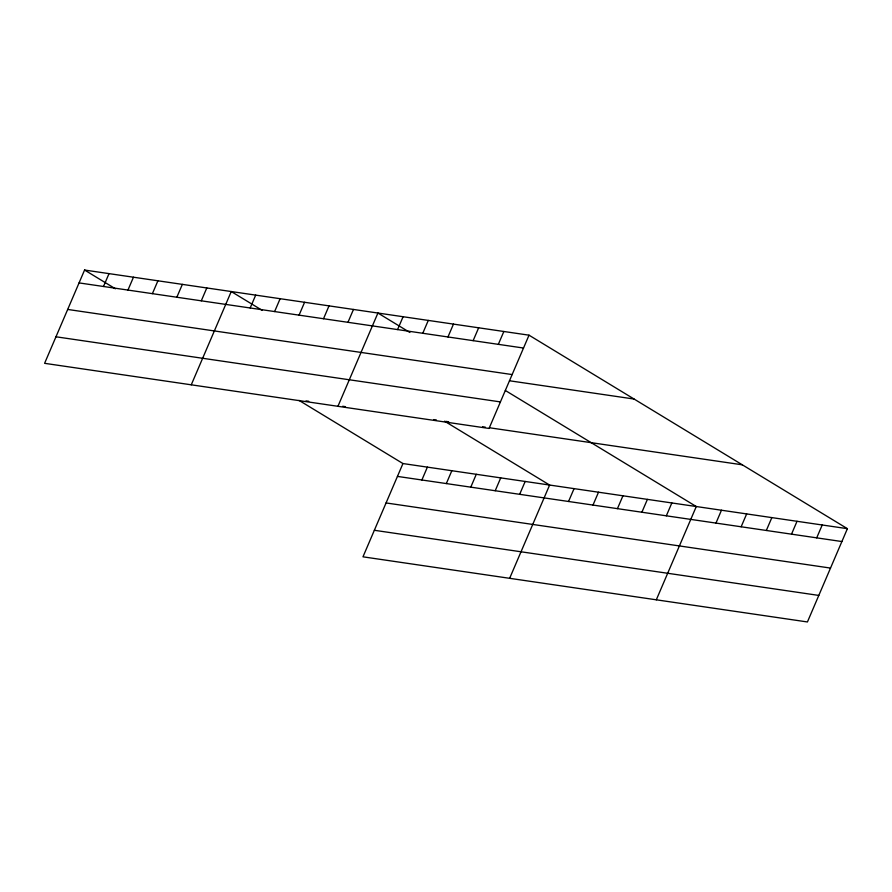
<?xml version="1.0" encoding="UTF-8"?>
<svg xmlns="http://www.w3.org/2000/svg" width="892" height="892" viewBox="0 0 892 892"><rect width="100%" height="100%" fill="white"/><g stroke="black" fill="none" stroke-linecap="round" stroke-linejoin="round"><path stroke-width="1.34" d="M529.023 335.18L84.573 270.042L44.6 363.323L489.05 428.45L529.023 335.18L847.4 528.677L807.427 621.958L362.977 556.82L402.95 463.55L847.4 528.677M103.505 286.488L109.025 273.621M127.957 290.067L133.465 277.211M152.398 293.658L157.917 280.79M176.839 297.237L182.358 284.37M201.291 300.816L206.799 287.96M191.267 384.809L231.251 291.539L262.081 310.282M250.184 307.985L255.692 295.118M274.625 311.564L280.133 298.697M299.065 315.144L304.585 302.288M323.517 318.734L329.025 305.867M347.958 322.313L353.466 309.446M337.934 406.306L377.918 313.036L409.885 332.471M397.587 329.583L403.095 316.727M422.775 333.273L428.283 320.418M447.962 336.964L453.47 324.108M473.139 340.655L478.658 327.799M421.883 479.996L427.391 467.129M498.327 344.345L503.846 331.49M446.323 483.575L451.843 470.708M470.775 487.155L476.283 474.299M495.216 490.734L500.724 477.878M519.657 494.324L525.176 481.457M509.644 578.317L549.617 485.047L444.55 421.18M568.55 501.482L574.069 488.626M592.99 505.073L598.51 492.206M617.442 508.652L622.951 495.785M641.883 512.231L647.402 499.375M666.335 515.81L671.843 502.954M656.311 599.814L696.284 506.533L505.329 390.473M715.964 523.091L721.472 510.224M741.141 526.782L746.66 513.915M766.328 530.472L771.848 517.605M791.516 534.163L797.024 521.296M816.704 537.854L822.212 524.987M79.065 282.909L523.515 348.036M67.692 309.446L512.142 374.573M509.488 380.772L634.089 399.036M55.973 336.786L500.423 401.913M306.034 400.887L308.755 401.288M342.706 406.261L345.416 406.663M433.69 419.597L436.411 419.987M445.911 421.381L448.631 421.782M482.583 426.755L485.293 427.156M489.373 427.747L742.334 464.821M397.442 476.406L841.892 541.544M386.069 502.943L830.519 568.081M374.35 530.283L818.8 595.421M84.573 270.042L115.414 288.785M299.032 400.385L402.95 463.55"/></g></svg>
